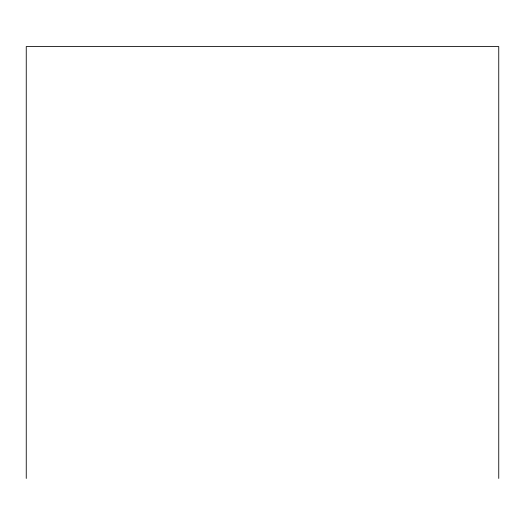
<?xml version="1.0" encoding="UTF-8"?>
<svg xmlns="http://www.w3.org/2000/svg" width="525" height="525" viewBox="0 0 525 525"><rect width="100%" height="100%" fill="white"/><g stroke="black" fill="none" stroke-linecap="round" stroke-linejoin="round"><path stroke-width="0.79" d="M498.75 478.439L498.75 46.561L26.25 46.561L26.25 478.439"/></g></svg>
